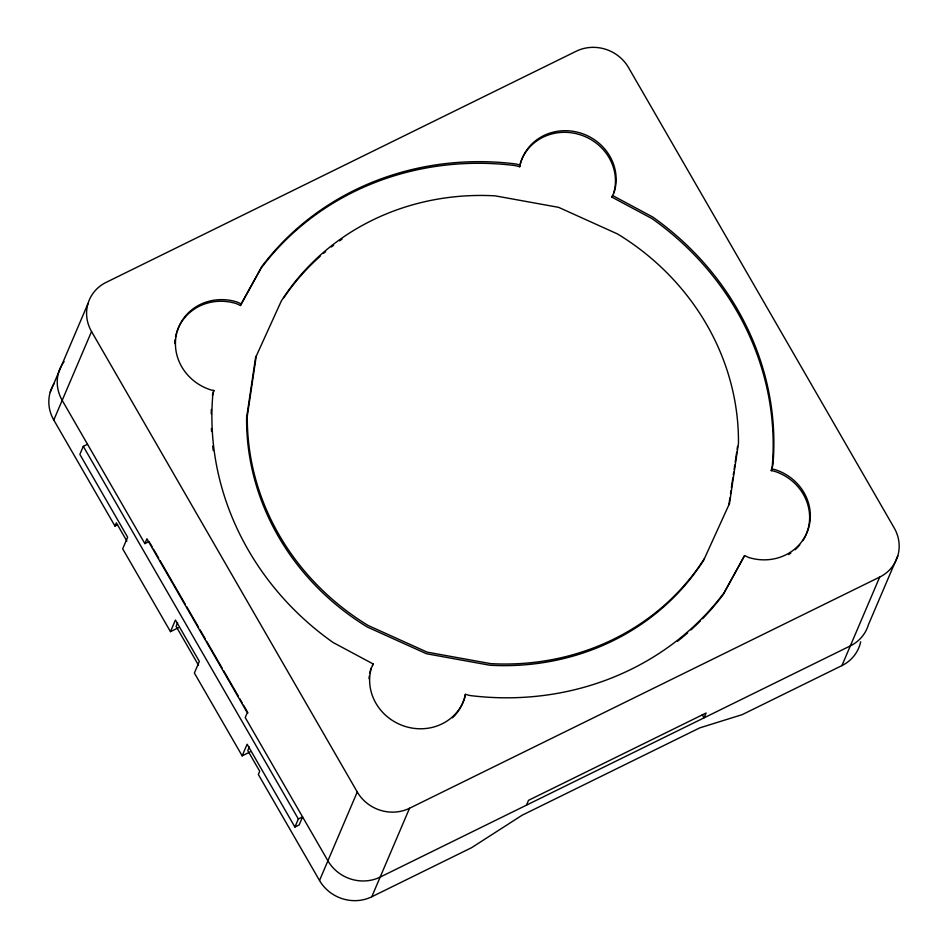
<?xml version="1.0" encoding="UTF-8"?>
<svg xmlns="http://www.w3.org/2000/svg" width="948" height="948" viewBox="0 0 948 948"><rect width="100%" height="100%" fill="white"/><g stroke="black" fill="none" stroke-linecap="round" stroke-linejoin="round"><path stroke-width="1.42" d="M256.256 356.021L247.298 416.089A248.032 231.715 23.1 0 0 368.132 625.479L427.145 652.141L490.626 663.636A248.032 231.715 23.1 0 0 704.423 558.514M176.909 331.729A49.047 45.824 23.1 0 1 236.301 303.597L240.496 305.493L261.067 268.248A283.784 265.108 23.1 0 1 515.025 165.556L519.705 166.741L520.096 164.063A49.047 45.824 23.1 0 1 579.892 134.663A49.047 45.824 23.1 0 1 613.688 193.214M519.705 166.741L520.784 162.452A49.047 45.824 23.1 0 1 580.579 133.052A49.047 45.824 23.1 0 1 614.375 191.603L611.898 197.125L651.999 218.609A283.784 265.108 23.1 0 1 772.253 466.226L771.245 470.635L774.078 471.144A49.047 45.824 23.1 0 1 802.909 540.585M771.245 470.635L771.933 469.023L774.765 469.533A49.047 45.824 23.1 0 1 808.561 528.095A49.047 45.824 23.1 0 1 748.766 557.495L744.571 555.599L723.999 592.844A283.784 265.108 23.1 0 1 470.042 695.536L465.373 694.363L464.97 697.029A49.047 45.824 23.1 0 1 405.175 726.429A49.047 45.824 23.1 0 1 371.391 667.878M728.822 505.071L729.889 497.925M730.529 493.635L730.955 490.768M731.37 487.912L732.863 477.899M733.29 475.043L733.716 472.175M734.143 469.319L734.783 465.03M735.21 462.162L736.703 452.149M737.129 449.293L737.556 446.437M212.376 395.375L213.821 390.458L210.989 389.948A49.047 45.824 23.1 0 1 177.205 331.385A49.047 45.824 23.1 0 1 236.988 301.985L241.183 303.881L261.755 266.637A283.784 265.108 23.1 0 1 515.712 163.945L520.381 165.13M213.821 390.458L212.814 394.866A283.784 265.108 23.1 0 0 333.068 642.483L373.168 663.967L372.481 665.579M771.933 469.023L772.94 464.615A283.784 265.108 23.1 0 0 652.686 216.997L612.586 195.513L611.898 197.125M50.22 392.105L87.986 303.585M117.599 524.754L114.969 526.045L53.787 420.035L91.541 331.527A38.738 36.19 23.1 0 1 106.069 282.409L576.23 51.228A38.738 36.19 23.1 0 1 628.488 67.509L894.213 527.965A38.738 36.19 23.1 0 1 879.697 577.083L841.931 665.591L742.154 714.662L699.754 727.874L522.194 815.185L471.559 847.702L371.77 896.772A38.738 36.19 23.1 0 1 319.512 880.491L258.342 774.48L259.705 771.257L247.76 750.555L249.3 746.953M87.524 444.257L83.294 446.33L79.857 454.376L127.648 537.196L122.683 548.833L170.474 631.641L178.378 627.754M114.969 526.045L116.343 522.834L126.878 541.095M240.496 305.493L241.183 303.881M64.085 361.603A38.738 36.19 23.1 0 0 62.189 400.352L144.866 543.631L146.928 538.796L247.286 712.706L245.224 717.529L327.913 860.808A38.738 36.19 23.1 0 0 380.172 877.09L850.332 645.908A38.738 36.19 23.1 0 0 868.415 624.72L897.78 555.895M170.474 631.641L175.439 620.004L199.329 661.408L194.376 673.044L242.167 755.852L250.071 751.965M177.62 622.741L176.079 626.344L198.523 665.235M242.167 755.852L247.12 744.216L294.911 827.035L299.141 824.95L302.578 816.903L298.347 818.989L294.911 827.035M319.512 880.491L357.266 791.971L91.541 331.527M371.77 896.772L409.536 808.253L879.697 577.083M465.373 694.363L464.283 698.64A49.047 45.824 23.1 0 1 452.504 717.778M526.46 805.16L528.522 800.325L706.094 713.015L704.032 717.849L702.243 714.745M744.571 555.599L723.312 594.455A283.784 265.108 23.1 0 1 702.539 618.736M373.168 663.967L370.704 669.489A49.047 45.824 23.1 0 0 369.744 673.364M144.866 543.631L149.097 541.545M149.831 542.825L152.047 546.664M153.529 549.224L158.683 558.171M160.165 560.73L185.251 604.208M186.732 606.767L198.535 627.221M200.016 629.78L205.183 638.727M206.652 641.286L222.152 668.139M223.621 670.698L238.386 696.27M239.856 698.83L242.072 702.669M243.553 705.229L247.973 712.896M83.294 446.33L298.347 818.989M409.536 808.253A38.738 36.19 23.1 0 1 357.266 791.971M860.677 641.796A38.738 36.19 23.1 0 1 841.931 665.591M53.787 420.035A38.738 36.19 23.1 0 1 54.143 383.513M700.477 620.822A283.784 265.108 23.1 0 1 690.926 629.946M687.644 632.873A283.784 265.108 23.1 0 1 677.524 641.286M213.241 450.537A283.784 265.108 23.1 0 1 212.731 446.141M211.546 431.459A283.784 265.108 23.1 0 1 211.404 428.52M211.238 413.849A283.784 265.108 23.1 0 1 211.345 409.477M174.776 343.543A49.047 45.824 23.1 0 1 175.119 339.526M175.558 336.872A49.047 45.824 23.1 0 1 176.518 332.997M369.033 678.697A49.047 45.824 23.1 0 1 369.305 676.019M799.768 544.91A49.047 45.824 23.1 0 1 795.099 549.745M790.845 553.075A49.047 45.824 23.1 0 1 788.558 554.568M283.796 297.779A248.032 231.715 23.1 0 1 320.14 256.304M323.41 253.448A248.032 231.715 23.1 0 1 325.638 251.576M331.338 246.99A248.032 231.715 23.1 0 1 333.66 245.2M339.609 240.839A248.032 231.715 23.1 0 1 342.038 239.145M255.569 357.621L246.61 417.701A248.032 231.715 23.1 0 0 367.445 627.09L426.458 653.741L489.938 665.247A248.032 231.715 23.1 0 0 703.736 560.126L729.51 503.471L738.456 443.391A248.032 231.715 23.1 0 0 617.622 234.002L558.621 207.351L495.129 195.845A248.032 231.715 23.1 0 0 281.331 300.966L255.569 357.621"/></g></svg>
